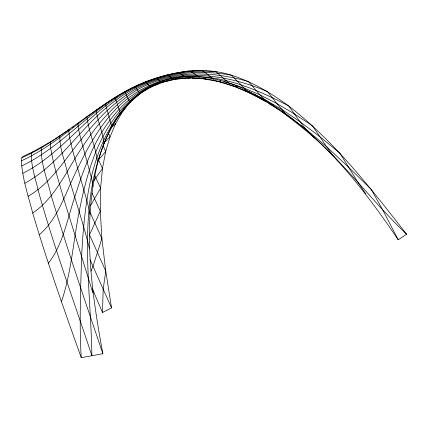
<?xml version="1.0" encoding="UTF-8"?>
<svg xmlns="http://www.w3.org/2000/svg" width="428" height="428" viewBox="0 0 428 428"><rect width="100%" height="100%" fill="white"/><g stroke="black" fill="none" stroke-linecap="round" stroke-linejoin="round"><path stroke-width="0.64" d="M111.58 126.966L120.428 113.404L129.962 102.388L140.352 93.486L140.352 92.609C168.14 71.599 206.323 73.268 237.208 86.076C307.202 116.095 356.722 178.267 398.195 239.776L406.6 234.266C370.857 188.475 334.862 141.802 288.665 105.935C271.079 93.149 252.269 81.775 231.414 75.205C202.888 66.073 172.195 71.428 144.931 82.181C98.611 99.954 66.131 140.341 21.4 160.842C22.347 178.717 28.264 195.874 32.737 213.074C47.069 261.866 64.179 309.776 81.245 357.664L102.875 353.705C91.298 291.163 82.139 225.738 97.675 163.025C104.999 136.281 117.807 109.734 140.352 92.609M97.675 163.025C96.065 147.35 88.73 132.653 87.012 116.956L87.312 116.277L105.796 103.571L105.914 105.764L111.804 126.693C74.836 197.276 90.699 279.687 91.881 355.716C73.691 300.493 53.548 245.865 38.012 189.807C35.476 177.748 30.565 165.566 31.677 153.08L32.705 151.892L51.542 141.299L69.85 129.235L69.074 129.459C54.163 140.17 38.718 150.314 21.871 157.729L21.4 160.842M91.929 192.948L100.291 211.191L89.516 234.801L105.759 271.052L111.537 307.903L102.511 312.51L103.164 289.328L105.759 271.052L101.891 238.519L100.291 211.191L100.596 188.111L102.474 168.434L105.684 151.507L110.044 136.864L115.421 124.131L121.723 113.046L128.876 103.394L131.974 100.136M134.702 87.248L134.954 86.59C155.701 76.468 178.599 71.171 201.631 70.336L205.183 72.583L213.7 79.389M151.705 85.525L151.154 87.002C117.133 104.437 99.831 141.759 91.266 177.278C85.365 203.123 82.941 229.574 81.657 256.014C80.603 289.89 79.217 323.787 81.245 357.664M104.004 143.444C103.127 132.134 97.472 121.466 96.22 110.124L96.503 109.803M78.185 122.873L78.008 126.18L79.571 134.119L91.266 177.278L92.566 183.072L92.839 186.335M163.876 80.469L162.966 82.192L151.154 87.002M61.423 301.729C71.358 272.679 73.204 241.777 79.148 211.817C83.08 191.53 88.093 171.414 95.695 152.159C106 127.474 121.44 103.207 145.359 89.875M90.961 271.143L93.004 266.286L101.891 238.519L89.859 211.999M176.855 77.409L176.299 78.629L175.517 79.196L162.966 82.192M90.538 205.601L100.596 188.111L94.775 175.48M48.391 263.209C63.21 244.137 67.1 219.553 74.718 197.19C80.116 179.851 86.21 162.704 94.112 146.328C107.968 117.93 130.294 91.538 161.324 81.791L156.6 78.297L155.412 78.356M190.647 76.361L189.845 77.548L188.812 78.04L174.56 79.223L181.723 78.527M94.037 180.439L102.474 168.434L98.552 159.911L105.684 151.507L102.977 145.59M21.871 157.729L23.005 156.418L32.705 151.892M42.206 146.825L41.265 147.831C40.719 164.208 47.583 179.942 51.242 195.692C67.164 248.77 85.108 301.221 102.875 353.705M205.274 77.377L204.199 78.458L202.867 78.763L187.592 77.955L190.209 78.046M103.774 143.075L110.044 136.864L108.445 133.301M39.269 234.785C59.059 217.643 66.019 191.049 77.629 168.482C86.317 150.207 96.177 132.343 109.119 116.7C128.791 92.667 158.569 76.312 190.016 76.532M51.542 141.299L50.665 142.069L50.365 144.397L50.686 148.393L53.42 161.945L55.961 171.853L63.735 198.811L92.876 292.923M110.895 127.951L115.421 124.131L114.463 121.932M32.737 213.074C56.282 196.976 67.03 169.194 82.764 146.446C94.952 127.763 109.081 109.959 127.159 96.632C167.899 65.57 223.197 72.771 267.489 91.581L276.82 103.512L285.974 114.244L289.986 117.866L314.874 137.848M118.556 115.346L121.723 113.046L121.242 111.868M87.312 116.277L69.074 129.459L68.769 130.957L69.668 137.971L72.658 150.554L86.766 200.272L88.997 208.982L89.88 214.369M72.519 127.378L73.584 126.635M28.066 196.259C50.991 183.168 64.751 159.735 80.978 139.779C94.165 123.039 108.733 107.086 126.415 94.995C161.805 70.032 208.324 69.662 248.529 81.636L259.983 94.866L265.617 100.666M220.773 80.566L219.387 81.443L217.702 81.427L201.839 78.533M106.353 103.223L114.688 98.023M140.352 93.486C187.603 59.289 249.123 86.777 289.986 117.866L293.255 119.385M60.744 135.398L59.915 135.906C59.38 148.093 64.596 159.858 67.185 171.617C74.29 197.447 83.326 222.747 89.473 248.834M24.835 183.238C61.536 163.202 82.112 124.147 115.951 100.312C148.361 75.066 191.578 67.827 231.414 75.205L246.988 90.859M115.806 97.359L116.94 96.712M144.931 82.181L145.285 81.989L146.478 82.77L149.811 86.301M22.77 173.297C58.818 155.418 82.294 120.84 115.442 98.804C144.407 78.19 180.53 69.036 215.856 71.61L229.97 84.011M21.668 165.952C63.756 145.943 92.609 106.326 134.954 86.59L140.079 93.652M153.625 85.632L155.466 84.899M156.691 84.407L159.762 83.176M237.208 86.076L235.47 86.649L233.367 86.146L216.745 81.053M166.176 75.21L167.739 75.242L173.067 78.602M162.217 82.197L170.012 80.32M171.307 80.004L173.907 79.378M180.311 72.53L188.555 70.984L189.732 71.15L192.643 72.664L199.197 77.313M183.029 78.399L186.287 78.083M254.671 94.133L252.52 94.256L231.944 85.333M177.224 72.755L179.241 73.054L184.784 76.591M191.321 76.521C225.877 76.098 258.635 90.094 288.665 105.935C295.769 115.715 302.516 125.827 310.739 134.729C345.787 164.898 373.232 202.433 406.6 234.266M192.167 78.11L198.71 78.335M201.984 78.522L209.212 79.651M273.289 105.074L270.64 104.539L269.035 103.448M223.951 81.785L228.434 82.834L243.858 87.975L259.983 94.866L276.82 103.512L294.357 113.891L312.552 125.896L326.532 146.665L333.145 155.739L338.671 161.784M217.686 81.192L220.853 82.048M244.527 89.923L246.373 90.624M247.587 91.148L251.798 93.176M254.799 94.625L263.814 98.975L281.506 109.252L300.092 121.75L319.555 136.436L339.811 153.069L357.401 181.386L365.667 193.777M249.92 93.058L265.676 101.425M269.11 103.432L275.295 107.396M276.418 108.118L279.227 109.916M282.036 111.719L291.291 118.219M292.886 119.412L305.656 128.962L326.532 146.665L348.536 167.177L371.22 189.374L383.103 210.651L398.195 239.776M124.778 91.769L129.962 102.388L129.845 101.784M120.225 113.174L120.428 113.404L115.062 97.429L115.239 97.68M111.537 307.903L90.057 259.684M92.33 288.772L102.511 312.51"/></g></svg>
